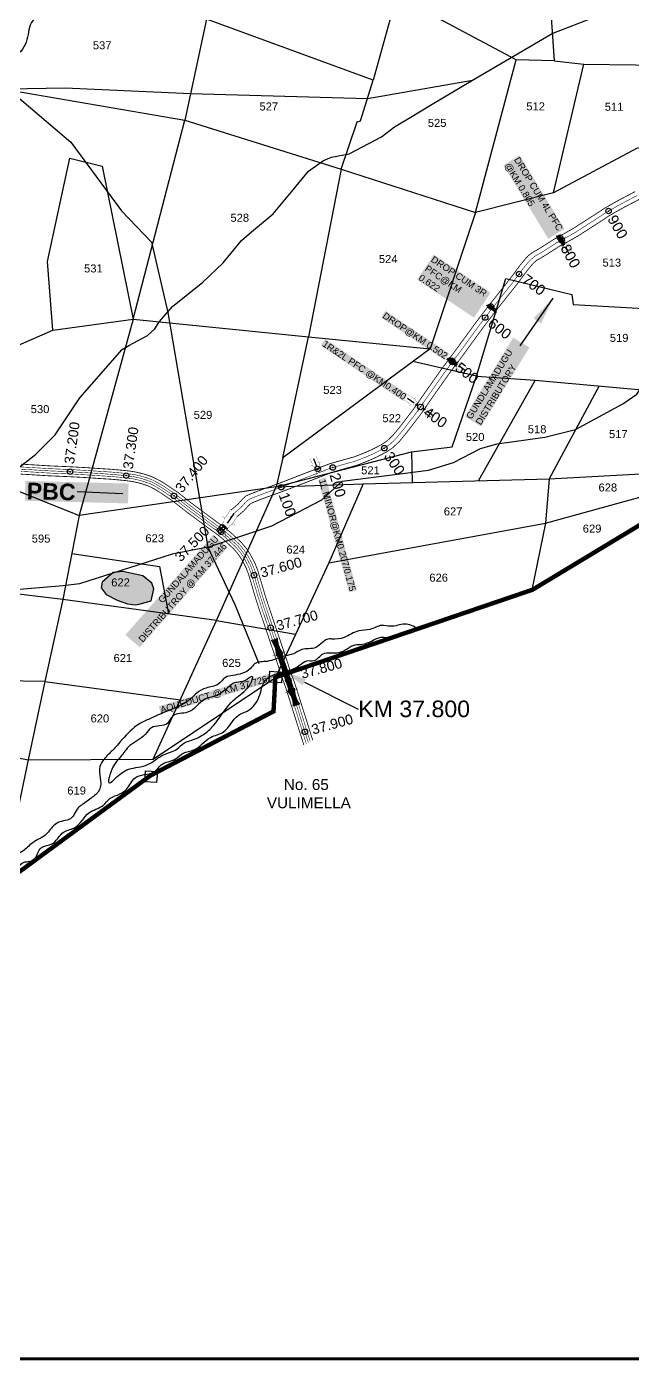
# Model space of a CAD drawing. Header units: millimetres. Extents: x 201998 to 206429, y 1598826 to 1606077.
# Drawn here: x 203835 to 204933, y 1598827 to 1601243 of the extents above; entities that cross this region are included whole.
import ezdxf
from ezdxf import colors
from ezdxf.entities.mleader import LeaderData, LeaderLine
from ezdxf.enums import TextEntityAlignment as Align
from ezdxf.math import Vec2, Vec3

# ---------------------------------------------------------------- set-up
doc = ezdxf.new("R2010")
doc.units = ezdxf.units.MM
doc.header["$PDMODE"] = 32
doc.header["$PDSIZE"] = 10
doc.linetypes.add('HIDDEN2', pattern=[0.1875, 0.125, -0.0625])
for name, color, linetype in [('CANAL1', 7, 'Continuous'), ('CSMark', 72, 'Continuous'), ('PAPER SIZE', 5, 'Continuous'), ('PLOTS', 7, 'Continuous'), ('PLOTS NO', 7, 'Continuous'), ('RE REMARKS', 7, 'Continuous'), ('ROADS', 1, 'Continuous'), ('STREAMS', 4, 'Continuous'), ('STRUCTURE', 5, 'Continuous'), ('TANKS', 4, 'Continuous'), ('TEXT', 1, 'Continuous'), ('text2', 7, 'Continuous'), ('VILLAGE BOUNDARY STONES', 1, 'Continuous'), ('VILLAGE BOUNDRY', 5, 'Continuous'), ('VILLAGE STONES', 240, 'Continuous')]:
    doc.layers.add(name, color=color, linetype=linetype)
doc.styles.get("Standard").update_dxf_attribs({"font": 'arial.ttf'})
doc.dimstyles.get("Standard").update_dxf_attribs({"dimtxt": 0.18, "dimasz": 0.18, "dimexe": 0.18, "dimexo": 0.0625, "dimgap": 0.09, "dimtad": 0, "dimtih": 1, "dimtoh": 1, "dimdec": 4, "dimzin": 0, "dimdsep": 46, "dimtxsty": 'Standard', "dimcen": 0.09, "dimadec": 0, "dimazin": 0, "dimtfac": 1, "dimtdec": 4, "dimtofl": 0, "dimtmove": 0, "dimatfit": 3, "dimfxl": 1, "dimtolj": 1, "dimtzin": 0, "dimarcsym": 0})

# ---------------------------------------------------------------- blocks, each defined once
blk = doc.blocks.new('DROP')
h = blk.add_hatch()
h.set_pattern_fill('ANSI31', color=1, scale=10, angle=45)
h.set_pattern_definition([(90, (-324.4107, -25.7687), (-1.25, 0), [])])
h.paths.add_polyline_path([(-9.9, -4.3), (-13.8, 4.1), (13.8, 4.1), (10.2, -4.3)])
at = {"layer": 'STRUCTURE', "color": 5, "const_width": 0.49}
blk.add_lwpolyline([(-9.9, -4.3), (-13.8, 4.1), (13.8, 4.1), (10.2, -4.3), (-9.9, -4.3)], dxfattribs=at)
at = {"layer": 'STRUCTURE', "color": 5}
blk.add_circle((0, 0), 1.33, dxfattribs=at)
blk = doc.blocks.new('OT')
at = {"layer": 'STRUCTURE', "color": 190}
for points, const_width in [([(769775.2, 1706601.8), (769775.2, 1706597.8), (769769.2, 1706593.8), (769761.8, 1706593.8), (769754.4, 1706593.8), (769748.4, 1706597.8), (769748.4, 1706601.8)], 0.5), ([(769751.4, 1706595.8), (769729.4, 1706595.8)], 0.5), ([(769751.4, 1706579), (769729.4, 1706579)], 0.5), ([(769748.4, 1706573), (769748.4, 1706577), (769754.4, 1706581), (769761.8, 1706581), (769761.8, 1706581), (769761.8, 1706581), (769769.2, 1706581), (769775.2, 1706577), (769775.2, 1706573)], 0.5), ([(769761.8, 1706593.8), (769761.8, 1706581)], 2.5)]:
    blk.add_lwpolyline(points, dxfattribs=dict(at, const_width=const_width))
at = {"layer": 'STRUCTURE', "color": 0}
blk.add_circle((769761.8, 1706587.4), 1.87, dxfattribs=at)
blk.add_leader([(769732.6, 1706587.4), (769753.8, 1706587.4)], dimstyle='Standard', override={"dimasz": 10, "dimgap": 0.09, "dimtad": 0}, dxfattribs=at)
blk = doc.blocks.new('AQUEDUCT')
at = {"layer": 'STRUCTURE'}
h = blk.add_hatch(dxfattribs=at)
h.set_pattern_fill('DASH', color=256, scale=8, angle=-90, style=0)
h.set_pattern_definition([(270, (-1706662.7411, 769762.6106), (1, -1), [1, -1])])
edge = h.paths.add_edge_path()
edge.add_spline(control_points=[(6.5, -63.1), (6.2, -62.6), (5.2, -61.2), (4.6, -58.3), (4.1, -54.4), (3.3, -48.8), (4.1, -41.4), (5.4, -35.8), (6, -33)], knot_values=[0, 0, 0, 0, 1.613557, 5.24513, 8.624976, 13.470124, 22.190216, 30.746377, 30.746377, 30.746377, 30.746377], degree=3, periodic=0)
edge.add_line((6, -33), (4, -30))
edge.add_line((4, -30), (4, 30))
edge.add_line((4, 30), (6, 33))
edge.add_spline(control_points=[(6, 33), (5.3, 35.8), (3.9, 41.3), (2.8, 48.7), (3.5, 54.4), (3.9, 58.3), (4.4, 61.2), (5.4, 62.6), (5.7, 63.1)], knot_values=[0, 0, 0, 0, 8.556161, 17.276253, 22.121402, 25.501247, 29.13282, 30.746377, 30.746377, 30.746377, 30.746377], degree=3, periodic=0)
edge.add_line((5.7, 63.1), (-6.5, 63.1))
edge.add_spline(control_points=[(-6.5, 63.1), (-6.2, 62.6), (-5.2, 61.2), (-4.6, 58.3), (-4.1, 54.4), (-3.3, 48.8), (-4.1, 41.4), (-5.4, 35.8), (-6, 33)], knot_values=[0, 0, 0, 0, 1.613557, 5.24513, 8.624976, 13.470124, 22.190216, 30.746377, 30.746377, 30.746377, 30.746377], degree=3, periodic=0)
edge.add_line((-6, 33), (-4, 30))
edge.add_line((-4, 30), (-4, -30))
edge.add_line((-4, -30), (-6, -33))
edge.add_spline(control_points=[(-6, -33), (-5.3, -35.8), (-3.9, -41.3), (-2.8, -48.7), (-3.5, -54.4), (-3.9, -58.3), (-4.4, -61.2), (-5.4, -62.6), (-5.7, -63.1)], knot_values=[0, 0, 0, 0, 8.556161, 17.276253, 22.121402, 25.501247, 29.13282, 30.746377, 30.746377, 30.746377, 30.746377], degree=3, periodic=0)
edge.add_line((-5.7, -63.1), (6.5, -63.1))
blk.add_circle((0, 0), 0.938)
at = {"layer": 'STRUCTURE', "const_width": 0.628}
for points in [[(-12, 36), (-8, 36), (-4, 30), (-4, -30), (-8, -36), (-12, -36)], [(12, 36), (8, 36), (4, 30), (4, -30), (8, -36), (12, -36)]]:
    blk.add_lwpolyline(points, dxfattribs=at)
at = {"layer": 'STRUCTURE', "color": 3}
for points in [[(-4, 30), (-4, -30)], [(-4, 30), (-4, -30)], [(4, 30), (4, -30)]]:
    blk.add_lwpolyline(points, dxfattribs=at)
at = {"layer": 'STRUCTURE'}
for points in [[(-6.5, 63.1), (-5.7, 61.7), (-4.7, 58.2), (-4.2, 54.9), (-3.6, 50.1), (-4.3, 41.4), (-6, 33)], [(5.7, 63.1), (4.8, 61.7), (3.9, 58.2), (3.5, 54.8), (3.1, 50), (4, 41.3), (6, 33)], [(-5.7, -63.1), (-4.8, -61.7), (-3.9, -58.2), (-3.5, -54.8), (-3.1, -50), (-4, -41.3), (-6, -33)], [(6.5, -63.1), (5.7, -61.7), (4.7, -58.2), (4.2, -54.9), (3.6, -50.1), (4.3, -41.4), (6, -33)]]:
    blk.add_spline(points, degree=3, dxfattribs=at)
at = {"layer": 'STRUCTURE', "color": 0}
blk.add_text('STREAM', height=5, dxfattribs=at).set_placement((-19.7, -0.1), align=Align.MIDDLE_CENTER)
for points in [[(32.5, 0.1), (5.8, 0)], [(0.4, -62), (0.1, -38.2)]]:
    blk.add_leader(points, dimstyle='Standard', override={"dimasz": 10, "dimgap": 0.09, "dimtad": 0}, dxfattribs=at)
blk = doc.blocks.new('PBC')
at = {"layer": 'STRUCTURE', "color": 5, "insert": (13.6, 8.7), "char_height": 30, "width": 181.057, "attachment_point": 1, "rotation": 325.6347, "bg_fill": 1, "box_fill_scale": 1.1, "bg_fill_color": 7, "bg_fill_true_color": 16777215, "bg_fill_transparency": 0}
blk.add_mtext('{\\fArial|b1|i0|c0|p34;\\C256;PBC}', dxfattribs=at)
at = {"layer": 'PAPER SIZE'}
blk.add_leader([(148.6, -102.5), (80.6, -54.7)], dimstyle='Standard', override={"dimasz": 40, "dimgap": 0.09, "dimtad": 0, "dimtfill": 2, "dimtfillclr": 5}, dxfattribs=at)

msp = doc.modelspace()

# ---------------------------------------------------------------- hatches: boundary and pattern name
at = {"layer": 'TANKS'}
h = msp.add_hatch(dxfattribs=at)
h.set_pattern_fill('DASH', color=256, scale=1.9816, angle=-3.6104)
h.set_pattern_definition([(356.38964, (193844.571, 1595630.348), (6.67528, 5.8829062), [6.2915795, -6.2915795])])
h.paths.add_polyline_path([(203145.9, 1600044.9), (203158.2, 1600089.9), (203153.6, 1600122.3), (203158.3, 1600143.1), (203173.5, 1600149.1), (203181, 1600156.9), (203173.6, 1600180.6), (203146.9, 1600203.7), (203114, 1600220.8), (203095.4, 1600222.8), (203058.9, 1600218.6), (203029.4, 1600204.9), (203013.9, 1600173.8), (203017.7, 1600148.8), (203025.3, 1600127.6), (203029.9, 1600114.8), (203050.2, 1600105.5), (203067.1, 1600095.2), (203080.3, 1600087.1), (203104.5, 1600060), (203112, 1600051.6), (203119.9, 1600048.8), (203125.2, 1600046.7)])
h.paths.add_polyline_path([(203999.5, 1600204.3), (204018.2, 1600197.3), (204032.1, 1600195.4), (204039.2, 1600196.8), (204061.2, 1600203.1), (204066, 1600224.7), (204062.2, 1600234.9), (204046.2, 1600248.3), (204009.5, 1600255.9), (203992, 1600254.4), (203972.2, 1600236.9), (203970.5, 1600226.2), (203979.5, 1600214.4)])

# ---------------------------------------------------------------- linework, layer by layer
at = {"color": 5, "const_width": 5.6}
msp.add_lwpolyline([(202000.9, 1605698.7), (206425.5, 1605698.7), (206425.5, 1598829.6), (202000.9, 1598829.6)], close=True, dxfattribs=at)
at = {"color": 3}
for p in [(204185.8, 1600330.7), (204188, 1600328, 19), (204277.6, 1600154.2), (204304.3, 1600073.8), (204309.6, 1600059.2)]:
    msp.add_point(p, dxfattribs=at)
at = {"layer": 'CANAL1', "color": 200, "const_width": 1.5}
for points in [[(204205.8, 1600367.4), (204218.2, 1600377.9), (204227.6, 1600388.4), (204233.6, 1600393.4), (204242.3, 1600397.1), (204260.6, 1600404.2), (204294.3, 1600416.4), (204353.9, 1600439.5), (204384.8, 1600451.4), (204410.2, 1600458.6), (204429.5, 1600464), (204448.8, 1600471.6), (204462.3, 1600477.6), (204478.6, 1600486), (204488.6, 1600492.7), (204498.7, 1600502.3), (204510.5, 1600516.4), (204536.3, 1600550), (204559, 1600582.6), (204587.9, 1600623.6), (204614.4, 1600659), (204647.8, 1600705), (204673, 1600738.1), (204712.7, 1600788), (204729.2, 1600810.4), (204738.7, 1600821.9), (204744.3, 1600828), (204751.6, 1600833.7), (204766.4, 1600842.3), (204791.9, 1600858.6), (204808.1, 1600867.5), (204825.6, 1600877.4), (204860.1, 1600899.5), (204882.3, 1600914), (204891, 1600919.1), (204909.5, 1600929.4), (204938.2, 1600944.5)], [(204216.2, 1600355.2), (204229.4, 1600366.4), (204238.7, 1600376.8), (204242.1, 1600379.6), (204248.3, 1600382.3), (204266.2, 1600389.2), (204299.9, 1600401.4), (204359.7, 1600424.5), (204389.9, 1600436.2), (204414.5, 1600443.2), (204434.6, 1600448.8), (204455, 1600456.8), (204469.3, 1600463.2), (204486.7, 1600472.2), (204498.6, 1600480.2), (204510.4, 1600491.3), (204523, 1600506.4), (204549.3, 1600540.6), (204572.1, 1600573.5), (204600.8, 1600614.2), (204627.3, 1600649.5), (204660.6, 1600695.4), (204685.6, 1600728.3), (204725.4, 1600778.3), (204741.9, 1600800.6), (204750.8, 1600811.4), (204755.2, 1600816.1), (204760.6, 1600820.4), (204774.7, 1600828.6), (204800.1, 1600844.8), (204815.9, 1600853.5), (204833.8, 1600863.6), (204868.8, 1600886), (204890.7, 1600900.4), (204898.9, 1600905.2), (204917.1, 1600915.4), (204945.9, 1600930.5)], [(203825.8, 1600450.5), (203840.9, 1600449.7), (203876, 1600447.5), (203913.8, 1600445.9), (203944, 1600444.2), (203966.5, 1600442.7), (203989.7, 1600441.2), (204016.3, 1600438.8), (204030.8, 1600436.8), (204044.7, 1600433.6), (204053.6, 1600430.9), (204064.7, 1600426.9), (204076.8, 1600420.6), (204086.6, 1600414.7), (204110.2, 1600398.8), (204112.1, 1600397.2), (204135.3, 1600379.1), (204180.3, 1600345.6), (204193.5, 1600336.3), (204207.6, 1600324.4), (204223.4, 1600309.8), (204233.3, 1600298.1), (204240.5, 1600287.3), (204249, 1600271.4), (204254.4, 1600257.4), (204267, 1600214.7), (204272.8, 1600196.5), (204281.3, 1600171.3), (204286.1, 1600157.1), (204307.9, 1600092.3), (204312.6, 1600077.2), (204318, 1600062.3), (204321.8, 1600052), (204352.4, 1599955.1), (204353.9, 1599950.4)], [(203824.5, 1600432.5), (203839.9, 1600431.7), (203875, 1600429.5), (203912.9, 1600427.9), (203942.8, 1600426.3), (203965.3, 1600424.7), (203988.4, 1600423.3), (204014.3, 1600420.9), (204027.6, 1600419.1), (204040.1, 1600416.2), (204048, 1600413.8), (204057.5, 1600410.4), (204068, 1600404.9), (204076.8, 1600399.5), (204099.6, 1600384.2), (204101, 1600383.1), (204124.4, 1600364.8), (204169.8, 1600331.1), (204182.4, 1600322.1), (204195.6, 1600310.9), (204210.4, 1600297.3), (204218.9, 1600287.3), (204225.1, 1600278), (204232.6, 1600263.8), (204237.4, 1600251.6), (204249.8, 1600209.4), (204255.7, 1600190.9), (204264.2, 1600165.6), (204269, 1600151.3), (204290.8, 1600086.8), (204295.6, 1600071.4), (204301.1, 1600056.1), (204304.7, 1600046.2), (204335.2, 1599949.6), (204337.8, 1599941.7)]]:
    msp.add_lwpolyline(points, dxfattribs=at)
at = {"layer": 'CANAL1', "color": 1, "linetype": 'HIDDEN2', "ltscale": 4, "const_width": 1}
for points in [[(204211, 1600361.3), (204223.8, 1600372.2), (204233.1, 1600382.6), (204237.9, 1600386.5), (204245.3, 1600389.7), (204263.4, 1600396.7), (204297.1, 1600408.9), (204356.8, 1600432), (204387.4, 1600443.8), (204412.3, 1600450.9), (204432, 1600456.4), (204451.9, 1600464.2), (204465.8, 1600470.4), (204482.7, 1600479.1), (204493.6, 1600486.4), (204504.6, 1600496.8), (204516.7, 1600511.4), (204542.8, 1600545.3), (204565.6, 1600578.1), (204594.3, 1600618.9), (204620.9, 1600654.2), (204654.2, 1600700.2), (204679.3, 1600733.2), (204719.1, 1600783.2), (204735.5, 1600805.5), (204744.7, 1600816.6), (204749.8, 1600822), (204756.1, 1600827), (204770.5, 1600835.5), (204796, 1600851.7), (204812, 1600860.5), (204829.7, 1600870.5), (204864.5, 1600892.8), (204886.5, 1600907.2), (204894.9, 1600912.1), (204913.3, 1600922.4), (204942.1, 1600937.5)], [(203825.1, 1600441.5), (203840.4, 1600440.7), (203875.5, 1600438.5), (203913.3, 1600436.9), (203943.4, 1600435.2), (203965.9, 1600433.7), (203989.1, 1600432.2), (204015.3, 1600429.8), (204029.2, 1600427.9), (204042.4, 1600424.9), (204050.8, 1600422.3), (204061.1, 1600418.6), (204072.4, 1600412.8), (204081.7, 1600407.1), (204104.9, 1600391.5), (204106.6, 1600390.2), (204129.9, 1600371.9), (204175.1, 1600338.3), (204187.9, 1600329.2), (204201.6, 1600317.6), (204216.9, 1600303.6), (204226.1, 1600292.7), (204232.8, 1600282.6), (204240.8, 1600267.6), (204245.9, 1600254.5), (204258.4, 1600212.1), (204264.3, 1600193.7), (204272.8, 1600168.5), (204277.6, 1600154.2), (204299.3, 1600089.6), (204304.1, 1600074.3), (204309.6, 1600059.2), (204313.3, 1600049.1), (204343.8, 1599952.4), (204345.8, 1599946.1)]]:
    msp.add_lwpolyline(points, dxfattribs=at)
at = {"layer": 'CANAL1', "color": 5, "const_width": 1}
for points in [[(203825.4, 1600445.5), (203840.6, 1600444.7), (203875.7, 1600442.5), (203913.5, 1600440.9), (203943.6, 1600439.2), (203966.1, 1600437.7), (203989.4, 1600436.2), (204015.7, 1600433.8), (204029.9, 1600431.9), (204043.4, 1600428.7), (204052.1, 1600426.1), (204062.7, 1600422.3), (204074.4, 1600416.2), (204083.9, 1600410.4), (204107.2, 1600394.7), (204109, 1600393.3), (204132.3, 1600375.1), (204177.4, 1600341.6), (204190.4, 1600332.4), (204204.3, 1600320.6), (204219.8, 1600306.4), (204229.3, 1600295.1), (204236.2, 1600284.7), (204244.4, 1600269.3), (204249.7, 1600255.8), (204262.2, 1600213.2), (204268.1, 1600194.9), (204276.6, 1600169.7), (204281.4, 1600155.5), (204303.1, 1600090.8), (204307.9, 1600075.6), (204313.3, 1600060.6), (204317.1, 1600050.4), (204347.6, 1599953.6), (204349.4, 1599948)], [(203824.8, 1600437.5), (203840.1, 1600436.7), (203875.3, 1600434.5), (203913.1, 1600432.9), (203943.1, 1600431.2), (203965.6, 1600429.7), (203988.7, 1600428.3), (204014.8, 1600425.9), (204028.5, 1600424), (204041.4, 1600421), (204049.6, 1600418.5), (204059.5, 1600415), (204070.4, 1600409.3), (204079.5, 1600403.7), (204102.5, 1600388.2), (204104.1, 1600387), (204127.4, 1600368.7), (204172.7, 1600335.1), (204185.5, 1600326.1), (204199, 1600314.6), (204214, 1600300.8), (204222.9, 1600290.3), (204229.4, 1600280.6), (204237.1, 1600265.9), (204242.1, 1600253.2), (204254.6, 1600210.9), (204260.5, 1600192.4), (204269, 1600167.2), (204273.8, 1600152.9), (204295.5, 1600088.3), (204300.3, 1600073), (204305.8, 1600057.8), (204309.5, 1600047.8), (204340, 1599951.1), (204342.3, 1599944.2)]]:
    msp.add_lwpolyline(points, dxfattribs=at)
at = {"layer": 'PLOTS'}
for points in [[(204716.2, 1601318.6), (204783.2, 1601304.9), (204791.4, 1601181.2), (204722.5, 1601183.1), (204505.7, 1601299.3)], [(204505.7, 1601299.3), (204463.5, 1601146.4), (204161.2, 1601256.8)], [(204161.2, 1601256.8), (204121.8, 1601074.1), (204405.6, 1600984.9), (204434.6, 1601070.9), (204440.5, 1601072.4), (204463.5, 1601146.4)], [(204405.6, 1600984.9), (204648.8, 1600906.7), (204722.5, 1601183.1)], [(204790.4, 1600942.2), (204845.4, 1601175.5)], [(204791.4, 1601181.2), (204845.4, 1601175.5), (205032.2, 1601172.7), (205214.8, 1601157.2)], [(203769.9, 1601134), (204121.8, 1601074.1)], [(204028.6, 1600713.6), (204121.8, 1601074.1)], [(205018.2, 1601013.7), (204941.7, 1601023.2), (204790.4, 1600942.2), (204648.8, 1600906.7)], [(203883, 1600693.4), (203873.4, 1600818), (203913.7, 1601004.9), (203972.5, 1600990.4), (204028.6, 1600713.6)], [(204405.6, 1600984.9), (204346.3, 1600681.2)], [(204648.8, 1600906.7), (204566.7, 1600659.7)], [(204650.4, 1600610.2), (204703.9, 1600787.1), (204823.4, 1600758), (204826.1, 1600739.9), (204943.6, 1600733), (205151.6, 1600722.5)], [(203744, 1600632.8), (203883, 1600693.4), (204028.6, 1600713.6), (204346.3, 1600681.2), (204566.7, 1600659.7), (204299.9, 1600462.3), (204287.6, 1600409.3)], [(204028.6, 1600713.6), (203930.8, 1600357.5)], [(204299.9, 1600462.3), (204346.3, 1600681.2)], [(204287.6, 1600409.3), (204532.6, 1600473), (204606.5, 1600482), (204650.4, 1600610.2), (204535.4, 1600636.5)], [(204650.4, 1600610.2), (204757.1, 1600603), (204654.4, 1600420.8)], [(204757.1, 1600603), (205124.5, 1600569.4)], [(204872.8, 1600592.4), (204782.5, 1600424.3)], [(204532.6, 1600473), (204534.1, 1600417.6)], [(203730.1, 1600437.6), (203930.8, 1600357.5), (203901, 1600205.2), (203679.4, 1600232.1)], [(204287.6, 1600409.3), (204445.5, 1600415.2), (204782.5, 1600424.3), (204948.4, 1600433.3), (205100.3, 1600433.1)], [(204782.5, 1600424.3), (204775.9, 1600343.8), (204750.8, 1600222.6)], [(204775.9, 1600343.8), (205100.3, 1600433.1)], [(204179.5, 1600167.5), (204287.6, 1600409.3), (203930.8, 1600357.5)], [(204445.5, 1600415.2), (204382.9, 1600271.7), (204286.1, 1600064.3)], [(204382.9, 1600271.7), (204775.9, 1600343.8)], [(203917.3, 1600288.6), (204076.1, 1600265.1), (204092.2, 1600179.3)], [(203901, 1600205.2), (203868.5, 1600056.7), (203633.6, 1600060.4)], [(203837.8, 1599915.1), (204064.9, 1599916), (204179.5, 1600167.5), (203901, 1600205.2)], [(204179.6, 1600167.4), (204322.7, 1600142.6)], [(203868.5, 1600056.7), (203837.8, 1599915.1)], [(203868.5, 1600056.7), (204113.9, 1600023.6)], [(204064.9, 1599916), (204286.1, 1600064.3)], [(203600.5, 1599961.2), (203837.8, 1599915.1), (203791.1, 1599689.2)]]:
    msp.add_lwpolyline(points, dxfattribs=at)
at = {"layer": 'ROADS'}
for points in [[(202536.5, 1601156.6), (202838.9, 1601129.9), (202891.2, 1601115), (203330.5, 1601091.6), (203400.5, 1601097.6), (203505, 1601093.4), (203669.9, 1601104.2), (203779.4, 1601126.1), (203802.1, 1601130.7), (203904.9, 1601132.5), (204132.2, 1601122.4), (204453.1, 1601113), (204643.6, 1601146.1), (204788.1, 1601231.1), (205021.4, 1601322.3)], [(203784.1, 1600416), (203851.1, 1600468.2), (203886.8, 1600503.9), (203931.8, 1600570.5), (204008.6, 1600658.6), (204020.8, 1600665.3), (204054.3, 1600683.8), (204067.8, 1600695.9), (204076.1, 1600708.8), (204099.7, 1600736), (204154.6, 1600780.4), (204191.8, 1600815.1), (204225, 1600855.9), (204242.9, 1600871.6), (204282.2, 1600904.1), (204315.2, 1600944.3), (204345.9, 1600981.7), (204373.1, 1601000.8), (204387.9, 1601006.7), (204420, 1601012.7), (204478.7, 1601043.4), (204502.3, 1601061.9), (204533.5, 1601080.5), (204567.2, 1601100.8), (204643.6, 1601146.1)], [(203802.1, 1601130.7), (203915.4, 1601033.8), (204007.1, 1600909.9), (204061.8, 1600852.7), (204091, 1600725.6), (204163.5, 1600300.4), (204212.6, 1600196.1), (204256.1, 1600089.4)], [(204163.5, 1600300.4), (204279.6, 1600338.7), (204370.6, 1600386), (204407.1, 1600419.9), (204516.7, 1600433.9), (204563.8, 1600439.9), (204608.7, 1600453.8), (204658.1, 1600479), (204688.3, 1600487.6), (204774.7, 1600499.2), (204830.2, 1600513.2), (204915.6, 1600559.6), (204941.5, 1600577.6), (205002.8, 1600670.7), (205031.3, 1600686), (205104.5, 1600705.9), (205152.1, 1600724.8)], [(204163.5, 1600300.4), (204099.2, 1600287.7), (203931, 1600233.9), (203901.4, 1600230.4), (203778.7, 1600220), (203661.4, 1600144.1), (203527.9, 1600126.1), (203419.4, 1600105.4), (203357.1, 1600070.3), (203347.9, 1600065.1), (203282.6, 1599963.6), (203255.7, 1599905.4), (203240.3, 1599835.6), (203187.7, 1599686.6), (203160.9, 1599604.6), (203140.6, 1599584.1), (203105.2, 1599501.7), (203046.4, 1599374.4)]]:
    msp.add_lwpolyline(points, dxfattribs=at)
at = {"layer": 'STREAMS'}
for points in [[(204185.7, 1601780), (204197.4, 1601761.5), (204203.1, 1601740.3), (204222.6, 1601723.6), (204225.5, 1601700.9), (204211.3, 1601684), (204205.8, 1601665.9), (204193.2, 1601647.5), (204189.7, 1601628.7), (204172.7, 1601610.6), (204163.9, 1601594.7), (204157.8, 1601574.8), (204137.4, 1601546.6), (204125.5, 1601516.5), (204113.1, 1601501.8), (204112.3, 1601475.3), (204092.7, 1601439.8), (204081.5, 1601402.5), (204071.4, 1601377.6), (204067.2, 1601365.6), (204077.4, 1601333), (204078.4, 1601315.6), (204075.2, 1601269.7), (204067.4, 1601265.4), (204050.3, 1601270.2), (204027.7, 1601285.3), (204012.6, 1601299.2), (203993.4, 1601298), (203972.7, 1601299.3), (203942.8, 1601295.7), (203924.4, 1601296.2), (203904.6, 1601301.6), (203878.1, 1601285.5), (203853.8, 1601263.2), (203841.8, 1601245.9), (203838, 1601229.1), (203822, 1601195.9), (203812.1, 1601188), (203800.1, 1601167.4), (203788.1, 1601146.6), (203780, 1601127.4), (203771.2, 1601112.8), (203742.8, 1601081.3), (203730.4, 1601036.5), (203722.3, 1601018.1), (203712.4, 1600985.9), (203693.2, 1600951.6), (203678.4, 1600938.3), (203670.4, 1600930.1), (203659, 1600901.3), (203641.5, 1600874.9), (203631.1, 1600850.8), (203618, 1600840), (203603.1, 1600826.8), (203576.4, 1600791.8), (203552.6, 1600770.4), (203519.9, 1600700), (203499.2, 1600657.8), (203505.9, 1600643.2), (203498.8, 1600613.7), (203501.7, 1600598.2), (203485.4, 1600566.1), (203481.4, 1600533.6), (203467.6, 1600522.8), (203426, 1600454.1), (203420.2, 1600428.7), (203411, 1600415.4), (203409.9, 1600393.5), (203393.8, 1600358.4), (203391.8, 1600342.8), (203383.7, 1600318.3), (203389.8, 1600283.4), (203394.2, 1600266.5), (203400.9, 1600224.8), (203410.3, 1600202.9), (203409.6, 1600184.7), (203426.6, 1600165.5), (203432.1, 1600148.7), (203437.4, 1600131.5), (203452.6, 1600101.5), (203457.1, 1600084.1), (203461.3, 1600077.5)], [(204545, 1600152.5), (204520.7, 1600160.7), (204495.1, 1600156.8), (204478.9, 1600158.4), (204457.7, 1600151.2), (204437.3, 1600148.6), (204424, 1600143.1), (204410.8, 1600136.6), (204388.4, 1600133.7), (204384.4, 1600134), (204359.4, 1600118.4), (204334.1, 1600114.6), (204318.8, 1600107), (204301.3, 1600102.5), (204271.1, 1600093.3), (204248.4, 1600088.6), (204240.8, 1600080.3), (204208.8, 1600067.8), (204195.8, 1600064.2), (204182.4, 1600051.8), (204160.7, 1600045), (204143.6, 1600035.4), (204128.1, 1600021.9), (204095.9, 1600005.6), (204058.6, 1599989.3), (204039.6, 1599979.9), (204008.5, 1599951.6), (203990.8, 1599931.9), (203975, 1599915.6), (203968.1, 1599902.6), (203968.1, 1599862.3), (203954.3, 1599846.9), (203936, 1599833.7), (203928.7, 1599828), (203921.7, 1599816.4), (203917.1, 1599810.1), (203892.4, 1599801.2), (203881.8, 1599792.9), (203866, 1599776.1), (203855.6, 1599770.2), (203843.4, 1599762.4), (203826.2, 1599748), (203817.8, 1599743.9), (203771.9, 1599696.7), (203763.6, 1599681.2), (203799.8, 1599695.6), (203815.4, 1599707), (203827, 1599727.7), (203849.1, 1599734.1), (203859.6, 1599753.6), (203868.1, 1599758.5), (203879.8, 1599762), (203903.2, 1599784.1), (203923.5, 1599792.5), (203947.9, 1599818.6), (203973.8, 1599832.3), (203986.9, 1599845.1), (204004.4, 1599853), (204016.8, 1599862.3), (204031.8, 1599882.1), (204048.4, 1599888.1), (204066.5, 1599893.1), (204079.3, 1599905.9), (204105.1, 1599916.4), (204119.3, 1599927.1), (204138.1, 1599932.7), (204168.4, 1599955.5), (204192.1, 1599965.4), (204218.9, 1599995.4), (204237.1, 1600004.3), (204256.3, 1600028.3), (204267.7, 1600058.7), (204308.3, 1600076.4), (204330, 1600086.2), (204343.4, 1600094.4), (204356.1, 1600094.6), (204372.6, 1600106.8), (204401.6, 1600109.1), (204430.9, 1600123.2), (204441.5, 1600123.9), (204463.1, 1600131.4), (204477.5, 1600136.9), (204497.8, 1600136.4), (204498.6, 1600136.6)]]:
    msp.add_spline(points, degree=3, dxfattribs=at)
msp.add_open_spline([(203985.6, 1599872.9), (203980.7, 1599872), (203990.1, 1599905), (204006.3, 1599919.5), (204022.4, 1599945.2), (204048, 1599954.1), (204062.2, 1599979.8), (204091, 1599972.7), (204100, 1600001.7), (204134.7, 1599995.2), (204150.5, 1600025.4), (204178.4, 1600029.6), (204195.3, 1600039.9), (204210.4, 1600057.6), (204227.5, 1600053.2), (204247.5, 1600070.5), (204240.1, 1600044.7), (204223.9, 1600035), (204196.7, 1600011), (204181.4, 1599982.7), (204155, 1599958), (204135.6, 1599950.5), (204118, 1599945.2), (204107, 1599929.8), (204079.3, 1599926.2), (204056.4, 1599901.7), (204019.9, 1599901.1), (204001.5, 1599886.8), (203987.8, 1599873.2), (203985.6, 1599872.9)], degree=3, knots=[0, 0, 0, 0, 74.238944, 132.387959, 199.911842, 286.297772, 327.746466, 404.094682, 447.380102, 515.887835, 614.618537, 662.971234, 720.413334, 765.628832, 821.081849, 859.236055, 878.943734, 970.254531, 1015.320863, 1148.20297, 1212.168104, 1283.604338, 1303.954021, 1349.310215, 1416.015604, 1501.156064, 1590.081328, 1665.3699, 1698.127108, 1698.127108, 1698.127108, 1698.127108], dxfattribs=at)
at = {"layer": 'TANKS'}
msp.add_lwpolyline([(203999.5, 1600204.3), (204018.2, 1600197.3), (204032.1, 1600195.4), (204039.2, 1600196.8), (204061.2, 1600203.1), (204066, 1600224.7), (204062.2, 1600234.9), (204046.2, 1600248.3), (204009.5, 1600255.9), (203992, 1600254.4), (203972.2, 1600236.9), (203970.5, 1600226.2), (203979.5, 1600214.4)], close=True, dxfattribs=at)
at = {"layer": 'text2', "color": 2, "linetype": 'Continuous'}
for p in [(204890, 1600909.3), (204805, 1600856.6), (204727.9, 1600795.1), (204666.4, 1600716.2), (204607, 1600635.8), (204549.1, 1600554.3), (204483.5, 1600479.6), (203914.1, 1600436.9), (204390.2, 1600444.6), (204015.8, 1600429.8), (204102.5, 1600393.1), (204296.8, 1600408.8), (204247.4, 1600249.5), (204339.6, 1599965.5)]:
    msp.add_point(p, dxfattribs=at)
at = {"layer": 'text2', "color": 3, "linetype": 'Continuous'}
for p in [(204802, 1600861, 14), (204677, 1600736, 13), (204606, 1600638, 12), (204363, 1600442, 11), (204190, 1600336, 10)]:
    msp.add_point(p, dxfattribs=at)
at = {"layer": 'VILLAGE BOUNDARY STONES'}
for points in [[(204276, 1600075.2), (204298.6, 1600073.8), (204297.3, 1600054.3), (204274.8, 1600055.7)], [(204050.7, 1599895.2), (204072.2, 1599893.8), (204070.9, 1599873.5), (204049.4, 1599874.8)]]:
    msp.add_lwpolyline(points, close=True, dxfattribs=at)
at = {"layer": 'VILLAGE BOUNDRY', "const_width": 8}
msp.add_lwpolyline([(202537.4, 1601253.5), (202522.1, 1601025.9), (202540.9, 1600918.1), (202536.8, 1600776.9), (202548.1, 1600717.3), (202583.5, 1600544.3), (202666.4, 1600360.4), (202695.5, 1600268.9), (202726.3, 1600072.3), (202768.4, 1599896), (202831.2, 1599575.7), (202840.9, 1599395.1), (203052.2, 1599373.8), (203086.2, 1599444.2), (203366.7, 1599523.1), (203571.6, 1599625.3), (203791.1, 1599689.2), (204060.3, 1599886.8), (204282.8, 1600002.6), (204286.1, 1600064.3), (204752.3, 1600223.1), (205100.3, 1600433.1)], dxfattribs=at)

# ---------------------------------------------------------------- block references
for p, xscale, yscale, zscale, rotation in [((204804, 1600856.6, 14), 0.7999999999999999, 0.7999999999999999, 0.7999999999999999, 123.5535087009804), ((204679.3, 1600733.2), 0.8, 0.8, 0.8, 143.0792603592361), ((204607.5, 1600636.7), 0.8, 0.8, 0.8, 143.0792603592361)]:
    msp.add_blockref('DROP', p, dxfattribs=dict(xscale=xscale, yscale=yscale, zscale=zscale, rotation=rotation))
at = {"rotation": 18.35689587063089}
msp.add_blockref('AQUEDUCT', (204304.3, 1600073.8), dxfattribs=at)
at = {"layer": 'PAPER SIZE', "rotation": 32.88003309206861}
msp.add_blockref('PBC', (203829.3, 1600402.5), dxfattribs=at)
at = {"layer": 'STRUCTURE', "color": 0}
for p, xscale, yscale, zscale, rotation in [((1506825.4, 1749808.8), 0.7, 0.7, 0.7, 120.8045525185911), ((1347241.1, 2242380.2), 0.7, 0.7, 0.7, 143.5983419964791), ((-924788.2, 935690.1), 0.7000000000000001, 0.7000000000000001, 0.7000000000000001, 324.764418503636), ((1347182.9, 2242298.3), 0.7, 0.7, 0.7, 143.5983419964791), ((-1105302.3, 1647494.2, 11), 0.7000000000000001, 0.7000000000000001, 0.7000000000000001, 292.2203348690544)]:
    msp.add_blockref('OT', p, dxfattribs=dict(at, xscale=xscale, yscale=yscale, zscale=zscale, rotation=rotation))
at = {"layer": 'STRUCTURE', "color": 0, "rotation": 235.4611924964632}
msp.add_blockref('OT', (-765166.8, 3201996.7), dxfattribs=at)

# ---------------------------------------------------------------- texts
at = {"layer": 'CSMark', "color": 1}
for s, height, rotation, p in [('900', 19, 299.9781, (204895.5, 1600899.7)), ('800', 19, 298.8261, (204810.3, 1600847)), ('700', 19, 323.5715, (204736.7, 1600788.6)), ('600', 19, 322.7249, (204675.1, 1600709.6)), ('500', 19, 323.0889, (204615.8, 1600629.2)), ('400', 19, 325.1844, (204558.1, 1600548)), ('37.200', 18, 82.0508, (203912.2, 1600450.9, -8)), ('37.300', 18, 82.0508, (204018.7, 1600441.7, -8)), ('37.400', 18, 51.0109, (204109.9, 1600402.9, -8)), ('300', 19, 303.9887, (204489.6, 1600470.5)), ('200', 19, 285.8286, (204393.2, 1600434)), ('100', 19, 289.8547, (204300.6, 1600398.4)), ('37.500', 18, 45.9625, (204108.3, 1600278.6, -8)), ('37.600', 18, 15.5019, (204259.3, 1600253.4, -8)), ('37.700', 18, 15.5019, (204288.4, 1600157.5, -8)), ('37.800', 18, 15.5019, (204332.4, 1600070.3, -8)), ('37.900', 18, 15.5019, (204352.2, 1599969.2, -8))]:
    msp.add_text(s, height=height, rotation=rotation, dxfattribs=at).set_placement(p, align=Align.MIDDLE_LEFT)
at = {"layer": 'PLOTS NO'}
for s, p in [('537', (203955.3, 1601202.3)), ('527', (204257.3, 1601091.5)), ('512', (204740.9, 1601091.6)), ('511', (204883.1, 1601090.9)), ('525', (204562.4, 1601061.7)), ('528', (204204.7, 1600889.8)), ('524', (204473.7, 1600815)), ('531', (203939.4, 1600798)), ('513', (204879, 1600808.6)), ('519', (204892.3, 1600672.2)), ('523', (204372.9, 1600577.8)), ('530', (203842.7, 1600543.1)), ('529', (204138.1, 1600532.7)), ('522', (204480.1, 1600526.6)), ('518', (204743.6, 1600506.6)), ('517', (204890.8, 1600497.8)), ('520', (204631.3, 1600492.7)), ('521', (204441.6, 1600432.2)), ('628', (204871.8, 1600401.1)), ('627', (204591.4, 1600357.7)), ('595', (203844.6, 1600308.5)), ('623', (204050.6, 1600309)), ('629', (204843.3, 1600326.6)), ('624', (204306.1, 1600288.6)), ('626', (204565.2, 1600237.7)), ('622', (203988.6, 1600229.1)), ('621', (203992.8, 1600092.1)), ('625', (204189.7, 1600083.3)), ('620', (203951.2, 1599982.6)), ('619', (203909, 1599851.9))]:
    msp.add_text(s, height=14.5, dxfattribs=at).set_placement(p)
at = {"layer": 'STRUCTURE', "color": 5, "char_height": 12, "attachment_point": 1, "bg_fill": 1, "box_fill_scale": 1.1, "bg_fill_color": 7, "bg_fill_true_color": 16777215, "bg_fill_transparency": 0}
for s, insert, width, rotation in [('DROP CUM 4L PFC @KM 0.805', (204728.4, 1601008.6), 153.786, 301.3837), ('DROP CUM 3R PFC@KM 0.622', (204573.6, 1600828.6), 121.536, 326.1744), ('DROP@KM 0.502', (204486, 1600726.6), 136.442, 326.1744), ('1R&2L PFC @KM0.400', (204376.9, 1600675.4), 177.533, 326.1744), ('{\\C1;GUNDLAMADUGU DISTRIBUTORY }', (204631.2, 1600537.1), 165.36, 58.5282), ('1L MINOR@KM0.207/0.175', (204376.7, 1600424.8), 209.351, 285.3945), ('\\pi85.51591;GUNDALAMADUGU \\P\\pi8.67007;DISTRIBUTROY @ KM 37.446', (204016.1, 1600141.4), 238.823, 48.6756), ('AQUEDUCT @ KM 37.726', (204076.1, 1600011), 208.297, 16.3684)]:
    msp.add_mtext(s, dxfattribs=dict(at, insert=insert, width=width, rotation=rotation))
at = {"layer": 'TEXT', "insert": (204270.7, 1599880), "char_height": 19.816, "width": 156.391, "attachment_point": 1}
msp.add_mtext('    No. 65   VULIMELLA', dxfattribs=at)

# ---------------------------------------------------------------- leaders
at = {"layer": 'RE REMARKS', "color": 1}
msp.add_leader([(204789.3, 1600751.1), (204729.5, 1600665)], dimstyle='Standard', override={"dimasz": 50}, dxfattribs=at)
at = {"layer": 'VILLAGE STONES', "color": 1}
ml = msp.add_multileader_mtext('Standard', dxfattribs=at)
ml.set_content('KM 37.800', color=1)
ml.set_leader_properties()
ml.build(insert=Vec2(0, 0))
ml.multileader.update_dxf_attribs({"dogleg_length": 0.36, "arrow_head_size": 40})
ctx = ml.context
ctx.base_point, ctx.char_height, ctx.arrow_head_size, ctx.landing_gap_size, ctx.plane_origin = Vec3(204436.2, 1600006.9), 30, 40, 0.09, Vec3(203960.9, 1599869)
notes = []
notes.append((ctx, [(0, (1, 1, 0), (204436.2, 1600006.9), (1, 0), 1.396927018504357e-11, [(0, [(204302.9, 1600073.7)], 0, [])])]))
ctx.mtext.insert, ctx.mtext.flow_direction = Vec3(204436.3, 1600022.2), 5
for ctx, leaders in notes:
    for number, flags, end, landing, length, lines in leaders:
        leader = LeaderData()
        leader.index, (leader.has_last_leader_line, leader.has_dogleg_vector, leader.attachment_direction) = number, flags
        leader.last_leader_point, leader.dogleg_vector, leader.dogleg_length = Vec3(end), Vec3(landing), length
        for number, points, colour, breaks in lines:
            line = LeaderLine()
            line.index, line.vertices, line.color, line.breaks = number, Vec3.list(points), colors.encode_raw_color(colour), breaks
            leader.lines.append(line)
        ctx.leaders.append(leader)

doc.saveas('drawing.dxf')
